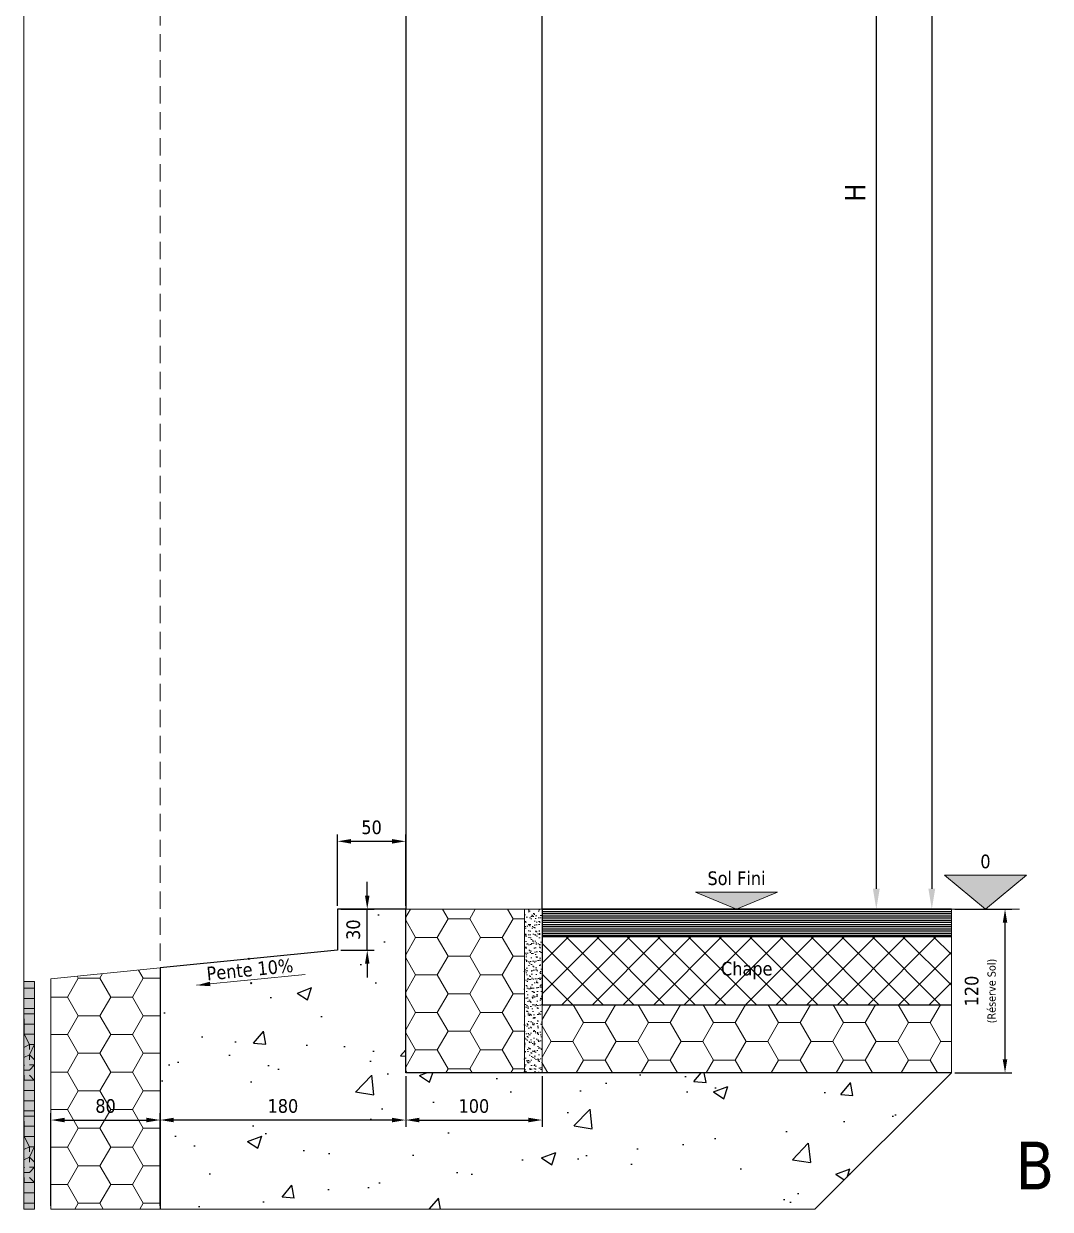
# Model space of a CAD drawing. Header units: millimetres. Extents: x -20000 to 230000, y -17405 to 24510.
# Drawn here: x 14720 to 15473, y 4874 to 5743 of the extents above; entities that cross this region are included whole.
import ezdxf
from ezdxf.enums import TextEntityAlignment as Align

# ---------------------------------------------------------------- set-up
doc = ezdxf.new("R2010")
doc.units = ezdxf.units.MM
doc.header["$PDMODE"] = 35
doc.header["$PDSIZE"] = 0.5
doc.linetypes.add('CACHE', pattern=[9.525, 6.35, -3.175])
doc.layers.get('0').update_dxf_attribs({"lineweight": 13})
doc.layers.get('Defpoints').update_dxf_attribs({"true_color": 0xc2a584})
for name, color, linetype, lineweight in [('0 - 1 (validé)', 3, 'Continuous', 13), ('1 - BETON', 251, 'Continuous', 25), ('1 - Bois', 44, 'Continuous', 13), ('1 - Béton', 251, 'Continuous', 25), ('1 - Cotation', 32, 'Continuous', 13), ('1 - INTERROMPU', 253, 'CACHE', 13), ('1 - Isolant', 132, 'Continuous', 13), ('1 - Platre', 252, 'Continuous', 13), ('1 - Texte', 7, 'Continuous', 13), ('Texte', 7, 'Continuous', 13)]:
    doc.layers.add(name, color=color, linetype=linetype, lineweight=lineweight)
doc.layers.add('0 - Invisible', color=43, linetype='Continuous', lineweight=0, plot=False)
doc.layers.add('Non visible', color=163, linetype='Continuous', lineweight=25, plot=False)
doc.layers.add('1 - Cache', color=7, linetype='Continuous', lineweight=0, true_color=0xffffff)
doc.styles.get("Standard").update_dxf_attribs({"font": 'ARIALUNI.TTF'})
doc.styles.add('Texte Poralu', font='tahomabd.ttf')
doc.dimstyles.new('100 - 1000', dxfattribs={"dimtxt": 15, "dimasz": 15, "dimexe": 5, "dimexo": 2.5, "dimgap": 8, "dimtad": 1, "dimdec": 1, "dimtxsty": 'Texte Poralu', "dimcen": 10, "dimazin": 0, "dimtfac": 1, "dimtdec": 1, "dimtmove": 0, "dimatfit": 3, "dimfxl": 1, "dimarcsym": 0})
doc.dimstyles.new('30 - 1000', dxfattribs={"dimtxt": 10, "dimasz": 10, "dimexe": 5, "dimexo": 2.5, "dimgap": 5, "dimtad": 1, "dimdec": 1, "dimtxsty": 'Texte Poralu', "dimcen": 5, "dimazin": 0, "dimtfac": 1, "dimtdec": 1, "dimtmove": 0, "dimatfit": 3, "dimfxl": 1, "dimarcsym": 0})

# ---------------------------------------------------------------- blocks, each defined once
blk = doc.blocks.new('Cadre Coupe_Elev')
at = {"layer": 'Defpoints'}
blk.add_point((5000, 5730), dxfattribs=at)
at = {"color": 7}
blk.add_attdef('REPERE_1', text='', height=300, dxfattribs=at).set_placement((1000, 9000), align=Align.MIDDLE_CENTER)
at = {"layer": '1 - Texte', "color": 7}
for tag, p in [('DEFINITION1', (5000, 1200)), ('DEFINITION2', (5000, 800))]:
    blk.add_attdef(tag, text='', height=250, dxfattribs=at).set_placement(p, align=Align.MIDDLE_CENTER)
at = {"layer": 'Non visible', "style": 'Texte Poralu'}
for p in [(5447.12, 4905.8), (5447.12, 4605.8)]:
    blk.add_attdef('REPERE_2', text='', height=35, dxfattribs=at).set_placement(p, align=Align.MIDDLE_LEFT)
blk = doc.blocks.new('*U837')
at = {"layer": '1 - Béton'}
h = blk.add_hatch(dxfattribs=at)
h.set_pattern_fill('ANSI31', color=256, scale=0.5, angle=135)
h.set_pattern_definition([(180, (200, 20), (-3e-16, -1.5875), [])])
h.paths.add_polyline_path([(0, 100), (300, 100), (300, 120), (0, 120)])
h = blk.add_hatch(dxfattribs=at)
h.set_pattern_fill('ANSI37', color=256, scale=5)
h.set_pattern_definition([(45, (200, 10), (-11.2253, 11.2253), []), (135, (200, 10), (-11.2253, -11.2253), [])])
h.paths.add_polyline_path([(0, 50), (300, 50), (300, 100), (0, 100)])
h.paths.add_polyline_path([(125.91, 65.82), (173.95, 65.82), (173.95, 87.42), (125.91, 87.42)], flags=24)
at = {"layer": '1 - Isolant'}
h = blk.add_hatch(dxfattribs=at)
h.set_pattern_fill('HONEY', color=256, scale=5)
h.set_pattern_definition([(0, (200, 20), (23.8125, 13.74815), [15.875, -31.75]), (120, (200, 20), (-23.8125, 13.7482), [15.875, -31.75]), (60, (200, 20), (5e-08, 27.4963), [-31.75, 15.875])])
h.paths.add_polyline_path([(0, 0), (300, 0), (300, 50), (0, 50)])
at = {"layer": '0 - Invisible'}
for points in [[(0, 100), (300, 100), (300, 120), (0, 120), (0, 100)], [(0, 50), (300, 50), (300, 100), (0, 100), (0, 50)], [(0, 0), (300, 0), (300, 50), (0, 50), (0, 0)]]:
    blk.add_lwpolyline(points, dxfattribs=at)
at = {"layer": '1 - Béton'}
for points in [[(300, 120), (0, 120), (0, 100), (300, 100)], [(300, 100), (0, 100), (0, 50), (300, 50)]]:
    blk.add_lwpolyline(points, dxfattribs=at)
at = {"layer": '1 - Isolant'}
blk.add_lwpolyline([(300, 50), (0, 50), (0, 0), (300, 0)], dxfattribs=at)
at = {"insert": (150, 75), "char_height": 10, "attachment_point": 5, "style": 'Texte Poralu'}
blk.add_mtext_dynamic_manual_height_columns('Chape', width=39.7836, gutter_width=50, heights=[0], dxfattribs=at)
blk = doc.blocks.new('*U928')
at = {"layer": '1 - Isolant'}
h = blk.add_hatch(dxfattribs=at)
h.set_pattern_fill('HONEY', color=256, scale=5, style=0)
h.set_pattern_definition([(0, (20, 25), (23.8125, 13.74815), [15.875, -31.75]), (120, (20, 25), (-23.8125, 13.74815), [15.875, -31.75]), (60, (20, 25), (5e-08, 27.4963), [-31.75, 15.875])])
h.paths.add_polyline_path([(0, -177), (0, 0), (-80, -8), (-80, -177)])
at = {"layer": '0 - Invisible'}
blk.add_lwpolyline([(-80, -177), (0, -177)], dxfattribs=at)
at = {"layer": '1 - Isolant'}
blk.add_lwpolyline([(0, -177), (0, 0), (-80, -8), (-80, -177)], dxfattribs=at)
blk = doc.blocks.new('*U724')
at = {"layer": '1 - Isolant'}
h = blk.add_hatch(dxfattribs=at)
h.set_pattern_fill('HONEY', color=256, scale=5)
h.set_pattern_definition([(0, (-58597.141, -19357.493), (23.8125, 13.7481532), [15.875, -31.75]), (120, (-58597.141, -19357.493), (-23.8125, 13.7481533), [15.875, -31.75]), (60, (-58597.141, -19357.493), (5e-08, 27.4963065), [-31.75, 15.875])])
h.paths.add_polyline_path([(0, -120), (87, -120), (87, 0), (0, 0)])
at = {"layer": '1 - Platre'}
h = blk.add_hatch(dxfattribs=at)
h.set_pattern_fill('AR-SAND', color=256, scale=0.1)
h.set_pattern_definition([(37.5, (-58597.141, -19357.4927), (-0.16000313, 4.89413237), [0, -3.8608, 0, -4.318, 0, -4.1275]), (7.5, (-58597.141, -19357.4927), (4.4952328, 7.168251), [0, -2.0828, 0, -3.4798, 0, -1.3335]), (327.5, (-58600.265, -19357.4927), (7.9099237, 0.01437185), [0, -1.27, 0, -4.572, 0, -5.969]), (317.5, (-58600.265, -19357.4927), (7.6355645, 2.2292932), [0, -0.635, 0, -2.9972, 0, -3.429])])
h.paths.add_polyline_path([(100, -120), (100, 0), (87, 0), (87, -120)])
at = {"layer": '0 - Invisible'}
for points in [[(0, -120), (87, -120)], [(87, -120), (100, -120)]]:
    blk.add_lwpolyline(points, dxfattribs=at)
at = {"layer": '1 - Isolant'}
blk.add_lwpolyline([(87, -120), (87, 0), (0, 0), (0, -120)], dxfattribs=at)
at = {"layer": '1 - Platre'}
blk.add_lwpolyline([(100, -120), (100, 0), (87, 0), (87, -120)], dxfattribs=at)
blk = doc.blocks.new('*D1369')
at = {"layer": 'Defpoints', "color": 0, "lineweight": -2, "transparency": 16777216}
for p, q in [((15000, 4971.23), (15000, 4934.16)), ((14820, 4876.23), (14820, 4944.16)), ((14990, 4939.16), (14830, 4939.16))]:
    blk.add_line(p, q, dxfattribs=at)
at = {"layer": 'Defpoints', "color": 0, "transparency": 16777216}
for p in [(15000, 4973.73), (14820, 4939.16), (14820, 4873.73)]:
    blk.add_point(p, dxfattribs=at)
for points in [[(14830, 4940.82), (14830, 4937.49), (14820, 4939.16)], [(14990, 4940.82), (14990, 4937.49), (15000, 4939.16)]]:
    blk.add_solid(points, dxfattribs=at)
at = {"layer": 'Defpoints', "color": 0, "transparency": 16777216, "insert": (14910, 4949.39), "char_height": 10, "attachment_point": 5, "style": 'Texte Poralu'}
blk.add_mtext('180', dxfattribs=at)
blk = doc.blocks.new('*D1370')
at = {"layer": '1 - Cotation', "color": 0, "lineweight": -2, "transparency": 16777216}
for p, q in [((15000, 4971.23), (15000, 4934.16)), ((15100, 4971.23), (15100, 4934.16)), ((15010, 4939.16), (15090, 4939.16))]:
    blk.add_line(p, q, dxfattribs=at)
at = {"layer": '1 - Cotation', "color": 0, "transparency": 16777216}
for points in [[(15010, 4940.82), (15010, 4937.49), (15000, 4939.16)], [(15090, 4940.82), (15090, 4937.49), (15100, 4939.16)]]:
    blk.add_solid(points, dxfattribs=at)
at = {"layer": 'Defpoints', "color": 0, "transparency": 16777216}
for p in [(15000, 4973.73), (15100, 4973.73), (15100, 4939.16)]:
    blk.add_point(p, dxfattribs=at)
at = {"layer": '1 - Cotation', "color": 0, "transparency": 16777216, "insert": (15050, 4949.36), "char_height": 10, "attachment_point": 5, "style": 'Texte Poralu'}
blk.add_mtext('100', dxfattribs=at)
blk = doc.blocks.new('*U199')
blk.add_hatch(color=256).paths.add_polyline_path([(25, 0), (55, 25), (-5, 25)])
blk.add_line((0, 0), (50, 0))
blk.add_lwpolyline([(25, 0), (55, 25), (-5, 25), (25, 0)])
at = {"style": 'Texte Poralu'}
blk.add_attdef('HAUTEUR', text='', height=10, dxfattribs=at).set_placement((25, 35), align=Align.MIDDLE_CENTER)
blk = doc.blocks.new('*U200')
blk.add_hatch(color=256).paths.add_polyline_path([(0, 0), (30, 12.5), (-30, 12.5)])
blk.add_lwpolyline([(0, 0), (30, 12.5), (-30, 12.5), (0, 0)])
at = {"layer": 'Texte', "insert": (0, 17.5), "char_height": 10, "attachment_point": 8, "style": 'Texte Poralu'}
blk.add_mtext('Sol Fini', dxfattribs=at)
blk = doc.blocks.new('*D1371')
at = {"color": 0, "lineweight": -2, "transparency": 16777216}
for p, q in [((15402.5, 5093.73), (15444.33, 5093.73)), ((15439.33, 4983.73), (15439.33, 5083.73)), ((15402.5, 4973.73), (15444.33, 4973.73))]:
    blk.add_line(p, q, dxfattribs=at)
at = {"color": 0, "transparency": 16777216}
for points in [[(15437.66, 5083.73), (15441, 5083.73), (15439.33, 5093.73)], [(15437.66, 4983.73), (15441, 4983.73), (15439.33, 4973.73)]]:
    blk.add_solid(points, dxfattribs=at)
at = {"layer": 'Defpoints', "color": 0, "transparency": 16777216}
for p in [(15400, 5093.73), (15439.33, 5093.73), (15400, 4973.73)]:
    blk.add_point(p, dxfattribs=at)
at = {"color": 0, "transparency": 16777216, "insert": (15421.69, 5033.73), "char_height": 10, "attachment_point": 5, "rotation": 90, "style": 'Texte Poralu'}
blk.add_mtext('120 \\P{\\H0.6x;(Réserve Sol)}', dxfattribs=at)
blk = doc.blocks.new('*D1377')
at = {"layer": '1 - Cotation', "color": 0, "lineweight": -2, "transparency": 16777216}
for p, q in [((14971.83, 5103.73), (14971.83, 5113.73)), ((14952.5, 5093.73), (14976.83, 5093.73)), ((14971.83, 5063.73), (14971.83, 5093.73)), ((14952.5, 5063.73), (14976.83, 5063.73)), ((14971.83, 5053.73), (14971.83, 5043.73))]:
    blk.add_line(p, q, dxfattribs=at)
at = {"layer": '1 - Cotation', "color": 0, "transparency": 16777216}
for points in [[(14970.16, 5103.73), (14973.5, 5103.73), (14971.83, 5093.73)], [(14970.16, 5053.73), (14973.5, 5053.73), (14971.83, 5063.73)]]:
    blk.add_solid(points, dxfattribs=at)
at = {"layer": 'Defpoints', "color": 0, "transparency": 16777216}
for p in [(14950, 5093.73), (14971.83, 5093.73), (14950, 5063.73)]:
    blk.add_point(p, dxfattribs=at)
at = {"layer": '1 - Cotation', "color": 0, "transparency": 16777216, "insert": (14961.62, 5078.73), "char_height": 10, "attachment_point": 5, "rotation": 90, "style": 'Texte Poralu'}
blk.add_mtext('30', dxfattribs=at)
blk = doc.blocks.new('*D1372')
at = {"layer": '1 - Cotation', "color": 0, "lineweight": -2, "transparency": 16777216}
for p, q in [((15002.5, 6144.33), (15350, 6144.33)), ((15345, 6129.33), (15345, 5108.73)), ((15397.5, 5093.73), (15340, 5093.73))]:
    blk.add_line(p, q, dxfattribs=at)
at = {"layer": '1 - Cotation', "color": 0, "transparency": 16777216}
for points in [[(15342.5, 6129.33), (15347.5, 6129.33), (15345, 6144.33)], [(15342.5, 5108.73), (15347.5, 5108.73), (15345, 5093.73)]]:
    blk.add_solid(points, dxfattribs=at)
at = {"layer": 'Defpoints', "color": 0, "transparency": 16777216}
for p in [(15000, 6144.33), (15345, 5093.73), (15400, 5093.73)]:
    blk.add_point(p, dxfattribs=at)
at = {"layer": '1 - Cotation', "color": 0, "transparency": 16777216, "insert": (15329.5, 5619.03), "char_height": 15, "attachment_point": 5, "rotation": 90, "style": 'Texte Poralu'}
blk.add_mtext('H', dxfattribs=at)
blk = doc.blocks.new('*D1373')
at = {"layer": '1 - Cotation', "color": 0, "lineweight": -2, "transparency": 16777216}
for p, q in [((15397.5, 6494.33), (15380.67, 6494.33)), ((15385.67, 6479.33), (15385.67, 5108.73)), ((15397.5, 5093.73), (15380.67, 5093.73))]:
    blk.add_line(p, q, dxfattribs=at)
at = {"layer": '1 - Cotation', "color": 0, "transparency": 16777216}
for points in [[(15383.17, 6479.33), (15388.17, 6479.33), (15385.67, 6494.33)], [(15383.17, 5108.73), (15388.17, 5108.73), (15385.67, 5093.73)]]:
    blk.add_solid(points, dxfattribs=at)
at = {"layer": 'Defpoints', "color": 0, "transparency": 16777216}
for p in [(15400, 6494.33), (15385.67, 5093.73), (15400, 5093.73)]:
    blk.add_point(p, dxfattribs=at)
at = {"layer": '1 - Cotation', "color": 0, "transparency": 16777216, "insert": (15369.9, 5794.03), "char_height": 15, "attachment_point": 5, "rotation": 90, "style": 'Texte Poralu'}
blk.add_mtext('HSP', dxfattribs=at)
blk = doc.blocks.new('*D1381')
at = {"layer": '1 - Cotation', "color": 0, "lineweight": -2, "transparency": 16777216}
for p, q in [((14740, 4876.23), (14740, 4944.16)), ((14750, 4939.16), (14810, 4939.16)), ((14820, 4876.23), (14820, 4944.16))]:
    blk.add_line(p, q, dxfattribs=at)
at = {"layer": '1 - Cotation', "color": 0, "transparency": 16777216}
for points in [[(14750, 4940.82), (14750, 4937.49), (14740, 4939.16)], [(14810, 4940.82), (14810, 4937.49), (14820, 4939.16)]]:
    blk.add_solid(points, dxfattribs=at)
at = {"layer": 'Defpoints', "color": 0, "transparency": 16777216}
for p in [(14820, 4939.16), (14740, 4873.73), (14820, 4873.73)]:
    blk.add_point(p, dxfattribs=at)
at = {"layer": '1 - Cotation', "color": 0, "transparency": 16777216, "insert": (14780, 4949.39), "char_height": 10, "attachment_point": 5, "style": 'Texte Poralu'}
blk.add_mtext('80', dxfattribs=at)
blk = doc.blocks.new('*D1376')
at = {"layer": '1 - Cotation', "color": 0, "lineweight": -2, "transparency": 16777216}
for p, q in [((14950, 5096.23), (14950, 5148.47)), ((15000, 5096.23), (15000, 5148.47)), ((14960, 5143.47), (14990, 5143.47))]:
    blk.add_line(p, q, dxfattribs=at)
at = {"layer": '1 - Cotation', "color": 0, "transparency": 16777216}
for points in [[(14960, 5145.14), (14960, 5141.8), (14950, 5143.47)], [(14990, 5145.14), (14990, 5141.8), (15000, 5143.47)]]:
    blk.add_solid(points, dxfattribs=at)
at = {"layer": 'Defpoints', "color": 0, "transparency": 16777216}
for p in [(15000, 5143.47), (14950, 5093.73), (15000, 5093.73)]:
    blk.add_point(p, dxfattribs=at)
at = {"layer": '1 - Cotation', "color": 0, "transparency": 16777216, "insert": (14975, 5153.67), "char_height": 10, "attachment_point": 5, "style": 'Texte Poralu'}
blk.add_mtext('50', dxfattribs=at)
blk = doc.blocks.new('*U1395')
at = {"layer": '1 - Bois'}
h = blk.add_hatch(dxfattribs=at)
h.set_pattern_fill('352', color=256, scale=75, style=0, pattern_type=2)
h.set_pattern_definition([(0, (168.25, -17), (75, 75), [22.5, -52.5]), (0, (168.25, -13.25), (75, 75), [22.5, -52.5]), (0, (172, -5.75), (75, 75), [15, -60]), (0, (175.75, 1.75), (75, 75), [11.25, -63.75]), (0, (175.75, 9.25), (75, 75), [7.5, -67.5]), (0, (157, 16.75), (75, 75), [3.75, -18.75, 3.75, -48.75]), (0, (168.25, 20.5), (75, 75), [3.75, -30, 11.25, -30]), (0, (183.25, 24.25), (75, 75), [3.75, -3.75, 3.75, -63.75]), (0, (179.5, 28), (75, 75), [3.75, -71.25]), (0, (175.75, 35.5), (75, 75), [11.25, -63.75]), (0, (175.75, 43), (75, 75), [15, -60]), (0, (172, 50.5), (75, 75), [18.75, -22.5, 3.75, -30]), (90, (142, 5.5), (-75, 75), [3.75, -7.5, 18.75, -45]), (90, (145.75, 13), (-75, 75), [3.75, -3.75, 11.25, -56.25]), (90, (149.5, 43), (-75, 75), [7.5, -67.5]), (90, (153.25, 13), (-75, 75), [15, -22.5, 3.75, -33.75]), (90, (157, 54.25), (-75, 75), [3.75, -71.25]), (90, (160.75, 16.75), (-75, 75), [11.25, -63.75]), (90, (168.25, 20.5), (-75, 75), [7.5, -67.5]), (90, (175.75, 20.5), (-75, 75), [3.75, -11.25, 11.25, -48.75]), (90, (179.5, 24.25), (-75, 75), [3.75, -71.25]), (90, (183.25, 9.25), (-75, 75), [10.5, -64.5]), (90, (187, -5.75), (-75, 75), [7.5, -67.5]), (90, (194.5, 24.25), (-75, 75), [3.75, -71.25]), (90, (202, 20.5), (-75, 75), [11.25, -63.75]), (90, (209.5, 20.5), (-75, 75), [11.25, -63.75]), (45, (198.25, -9.5), (8e-15, 75), [5.303, -5.303, 5.303, -90.156]), (45, (183.25, 9.25), (8e-15, 75), [10.607, -95.46]), (45, (153.25, 46.75), (8e-15, 75), [10.607, -95.46]), (45, (168.25, 28), (8e-15, 75), [10.607, -95.46]), (45, (172, 13), (8e-15, 75), [10.607, -95.46]), (45, (194.5, -2), (8e-15, 75), [10.607, -95.46]), (45, (187, 1.75), (8e-15, 75), [15.91, -90.156]), (45, (164.5, 35.5), (8e-15, 75), [5.303, -100.763]), (45, (160.75, 43), (8e-15, 75), [5.303, -100.763]), (45, (190.75, 43), (8e-15, 75), [5.303, -100.763]), (45, (160.75, 5.5), (8e-15, 75), [5.303, -100.763]), (45, (202, 31.75), (8e-15, 75), [5.303, -100.763]), (45, (175.75, 24.25), (8e-15, 75), [5.303, -100.763]), (45, (183.25, 31.75), (8e-15, 75), [5.303, -100.763]), (135, (179.5, 16.75), (-75, 8e-15), [5.303, -5.303, 15.91, -79.55]), (135, (190.75, 16.75), (-75, 8e-15), [5.303, -100.763]), (135, (190.75, -9.5), (-75, 8e-15), [5.303, -100.763]), (135, (175.75, 9.25), (-75, 8e-15), [5.303, -100.763]), (135, (187, 24.25), (-75, 8e-15), [5.303, -100.763]), (135, (168.25, 5.5), (-75, 8e-15), [5.303, -100.763]), (135, (198.25, 5.5), (-75, 8e-15), [5.303, -100.763]), (135, (145.75, -17), (-75, 8e-15), [5.303, -100.763]), (135, (149.5, -13.25), (-75, 8e-15), [10.607, -95.46]), (135, (153.25, -9.5), (-75, 8e-15), [10.607, -95.46]), (135, (160.75, -9.5), (-75, 8e-15), [10.607, -95.46]), (135, (164.5, -2), (-75, 8e-15), [10.607, -95.46]), (135, (194.5, 28), (-75, 8e-15), [10.607, -95.46]), (135, (209.5, -9.5), (-75, 8e-15), [10.607, -95.46]), (135, (213.25, 50.5), (-75, 8e-15), [10.607, -95.46]), (135, (213.25, 43), (-75, 8e-15), [10.607, -95.46]), (135, (205.75, 39.25), (-75, 8e-15), [10.607, -95.46]), (135, (153.25, 39.25), (-75, 8e-15), [15.91, -90.156]), (135, (202, 31.75), (-75, 8e-15), [15.91, -90.156]), (26.565, (160.75, 54.25), (75, 3e-08), [8.385, -159.32]), (26.565, (160.75, 16.75), (75, 3e-08), [8.385, -159.32]), (26.565, (168.25, 39.25), (75, 3e-08), [8.385, -159.32]), (26.565, (190.75, -13.25), (75, 3e-08), [8.385, -159.32]), (26.565, (187, -5.75), (75, 3e-08), [8.385, -159.32]), (26.565, (164.5, 9.25), (75, 3e-08), [8.385, -159.32]), (26.565, (164.5, 46.75), (75, 3e-08), [8.385, -159.32]), (26.565, (187, 24.25), (75, 3e-08), [16.77, -150.935]), (63.435, (187, 35.5), (4e-09, 75), [8.385, -159.32]), (63.435, (198.25, 13), (4e-09, 75), [8.385, -159.32]), (63.435, (160.75, 28), (4e-09, 75), [8.385, -159.32]), (63.435, (145.75, 31.75), (4e-09, 75), [8.385, -159.32]), (63.435, (190.75, 16.75), (4e-09, 75), [8.385, -159.32]), (63.435, (183.25, 16.75), (4e-09, 75), [8.385, -159.32]), (63.435, (153.25, 28), (4e-09, 75), [16.77, -150.935]), (63.435, (209.5, 1.75), (4e-09, 75), [16.77, -150.935]), (63.435, (202, 5.5), (4e-09, 75), [16.77, -150.935]), (116.565, (142, -5.75), (-3e-08, 75), [8.385, -159.32]), (116.565, (142, 35.5), (-3e-08, 75), [8.385, -159.32]), (116.565, (157, -17), (-3e-08, 75), [8.385, -159.32]), (116.565, (149.5, 50.5), (-3e-08, 75), [8.385, -159.32]), (116.565, (157, 5.5), (-3e-08, 75), [8.385, -159.32]), (116.565, (172, 13), (-3e-08, 75), [8.385, -159.32]), (116.565, (179.5, 28), (-3e-08, 75), [8.385, -159.32]), (116.565, (145.75, -2), (2e-05, 75), [8.385, -159.32]), (116.565, (164.5, 9.25), (-3e-08, 75), [8.385, -159.32]), (116.565, (187, 1.75), (-3e-08, 75), [8.385, -159.32]), (116.565, (194.5, 9.25), (-3e-08, 75), [8.385, -159.32]), (116.565, (209.5, 31.75), (-3e-08, 75), [8.385, -159.32]), (116.565, (153.25, 54.25), (-3e-08, 75), [8.385, -159.32]), (116.565, (142, 50.5), (-3e-08, 75), [16.77, -150.935]), (116.565, (153.25, -2), (-3e-08, 75), [16.77, -150.935]), (153.435, (142, -13.25), (-75, 4e-09), [8.385, -159.32]), (153.435, (205.75, -17), (-75, 4e-09), [8.385, -159.32]), (153.435, (202, 20.5), (-75, 4e-09), [8.385, -159.32]), (153.435, (172, -5.75), (-75, 4e-09), [8.385, -159.32]), (153.435, (168.25, -13.25), (-75, 4e-09), [8.385, -159.32]), (153.435, (175.75, 1.75), (-75, 4e-09), [8.385, -159.32]), (153.435, (198.25, 46.75), (-75, 4e-09), [8.385, -159.32]), (153.435, (205.75, 50.5), (-75, 4e-09), [16.77, -150.935])])
h.paths.add_polyline_path([(0, 0), (167, 0), (167, 8), (0, 8)])
at = {"layer": '1 - Cache'}
h = blk.add_hatch(color=256, dxfattribs=at)
h.dxf.hatch_style = 2
h.paths.add_polyline_path([(0, 0), (167, 0), (167, 8), (0, 8)])
at = {"layer": '1 - Bois'}
blk.add_lwpolyline([(0, 0), (167, 0), (167, 8), (0, 8)], close=True, dxfattribs=at)
blk = doc.blocks.new('*U614')
at = {"layer": '0 - Invisible'}
for p in [(0, 0), (1.78, -17.82)]:
    blk.add_point(p, dxfattribs=at)
at = {"layer": 'Texte', "insert": (1.28, -12.85), "char_height": 10, "attachment_point": 8, "rotation": 5.71059, "style": 'Texte Poralu'}
blk.add_mtext('Pente 10%', dxfattribs=at)
at = {"layer": 'Texte'}
blk.add_leader([(-38.27, -19.31), (41.33, -11.35)], dimstyle='30 - 1000', override={"dimgap": 2, "dimtad": 0}, dxfattribs=at)
blk = doc.blocks.new('*U894')
at = {"layer": '1 - BETON'}
h = blk.add_hatch(dxfattribs=at)
h.set_pattern_fill('CONCRETE', color=256, scale=15, style=0, pattern_type=2)
h.set_pattern_definition([(50, (110, 183), (107.589, -9.413), [11.25, -123.75]), (355, (110, 183), (-20.813, 112.83), [9, -99]), (100.451, (118.97, 182.22), (86.776, 103.416), [9.561, -105.171]), (46.184, (110, 213), (160.086, -24.828), [16.875, -185.625]), (96.636, (123.34, 210.93), (140.2, 146.118), [14.34, -157.757]), (351.184, (110, 213), (140.2, 146.12), [13.5, -148.5]), (21, (125, 205.5), (89.536, -60.393), [11.25, -123.75]), (326, (125, 205.5), (36.497, 108.773), [9, -99]), (71.451, (132.46, 200.47), (126.033, 48.38), [9.561, -105.171]), (37.5, (110, 183), (1.824, 49.934), [0, -97.8, 0, -100.5, 0, -99.375]), (7.5, (110, 183), (39.4604, 59.162), [0, -57.3, 0, -95.55, 0, -37.875]), (327.5, (76.55, 183), (80.0734, -3.3832), [0, -37.5, 0, -117, 0, -155.25]), (317.5, (61.55, 183), (87.478, 15.016), [0, -48.75, 0, -77.7, 0, -110.25])])
h.paths.add_polyline_path([(-143.15, -56.48), (-153.27, -55.81), (-143.48, -53.16)], flags=8)
edge = h.paths.add_edge_path(flags=0)
edge.add_line((-143.32, -54.82), (-73.67, -47.85))
h.paths.add_polyline_path([(-154.61, -58.59), (-72.1, -50.34), (-74.25, -28.85), (-156.76, -37.1)], flags=24)
h.paths.add_polyline_path([(400, -120), (300, -220), (-180, -220), (-180, -43), (-50, -30), (-50, 0), (0, 0), (0, -120)])
at = {"layer": '0 - Invisible'}
blk.add_lwpolyline([(400, -120), (300, -220), (-180, -220)], dxfattribs=at)
at = {"layer": '1 - BETON'}
blk.add_lwpolyline([(400, -120), (0, -120), (0, 0), (-50, 0), (-50, -30), (-180, -43), (-180, -220)], dxfattribs=at)
blk.add_blockref('*U614', (-115, -36.5))

msp = doc.modelspace()

# ---------------------------------------------------------------- linework, layer by layer
at = {"layer": '1 - BETON', "ltscale": 2}
msp.add_line((15100, 5093.73), (15100, 6334.33), dxfattribs=at)
msp.add_lwpolyline([(15000, 6154.33), (15000, 5093.73), (15000, 5093.73)], dxfattribs=at)
at = {"layer": '1 - Bois'}
msp.add_line((14720, 6145.83), (14720, 5040.73), dxfattribs=at)
at = {"layer": '1 - INTERROMPU', "ltscale": 2}
msp.add_line((14820, 6154.33), (14820, 5045.73), dxfattribs=at)

# ---------------------------------------------------------------- block references
for name, p in [('*U894', (15000, 5093.73)), ('*U724', (15000, 5093.73)), ('*U837', (15100, 4973.73)), ('*U928', (14820, 5050.73))]:
    msp.add_blockref(name, p)
at = {"xscale": -1, "rotation": 270}
msp.add_blockref('*U1395', (14720, 4873.73), dxfattribs=at)
at = {"layer": '0 - 1 (validé)'}
ref = msp.add_blockref('Cadre Coupe_Elev', (10000, 0), dxfattribs=at)
ref.add_attrib('REPERE_2', 'B', dxfattribs={"layer": 'Non visible', "height": 35, "style": 'Texte Poralu'}).set_placement((15447.12, 4905.8), align=Align.MIDDLE_LEFT)
at = {"layer": 'Texte'}
msp.add_blockref('*U199', (15400, 5093.73), dxfattribs=at).add_auto_attribs({'HAUTEUR': '0'})
msp.add_blockref('*U200', (15242.5, 5093.73), dxfattribs=at)

# ---------------------------------------------------------------- dimensions: what is measured, and where the dimension line sits
dim = msp.add_linear_dim(base=(15439.33, 5093.73), p1=(15400, 4973.73), p2=(15400, 5093.73), angle=90, text='<> \\P{\\H0.6x;(Réserve Sol)}', dimstyle='30 - 1000')
dim.commit()
dim.dimension.update_dxf_attribs({"geometry": '*D1371', "text_midpoint": (15421.69, 5033.73)})
at = {"layer": '1 - Cotation'}
for base, p1, text, picture, middle in [((15385.67, 5093.73), (15400, 6494.33), 'HSP', '*D1373', (15369.9, 5794.03)), ((15345, 5093.73), (15000, 6144.33), 'H', '*D1372', (15329.5, 5619.03))]:
    dim = msp.add_linear_dim(base=base, p1=p1, p2=(15400, 5093.73), angle=90, text=text, dimstyle='100 - 1000', dxfattribs=at)
    dim.commit()
    dim.dimension.update_dxf_attribs({"geometry": picture, "text_midpoint": middle})
for base, p1, p2, picture, middle in [((15000, 5143.47), (14950, 5093.73), (15000, 5093.73), '*D1376', (14975, 5153.67)), ((15100, 4939.16), (15000, 4973.73), (15100, 4973.73), '*D1370', (15050, 4949.36)), ((14820, 4939.16), (14740, 4873.73), (14820, 4873.73), '*D1381', (14780, 4949.39))]:
    dim = msp.add_linear_dim(base=base, p1=p1, p2=p2, dimstyle='30 - 1000', dxfattribs=at)
    dim.commit()
    dim.dimension.update_dxf_attribs({"geometry": picture, "text_midpoint": middle})
dim = msp.add_linear_dim(base=(14971.83, 5093.73), p1=(14950, 5063.73), p2=(14950, 5093.73), angle=90, dimstyle='30 - 1000', dxfattribs=at)
dim.commit()
dim.dimension.update_dxf_attribs({"geometry": '*D1377', "text_midpoint": (14961.62, 5078.73)})
at = {"layer": 'Defpoints'}
dim = msp.add_linear_dim(base=(14820, 4939.16), p1=(15000, 4973.73), p2=(14820, 4873.73), dimstyle='30 - 1000', dxfattribs=at)
dim.commit()
dim.dimension.update_dxf_attribs({"geometry": '*D1369', "text_midpoint": (14910, 4949.39)})

doc.saveas('drawing.dxf')
